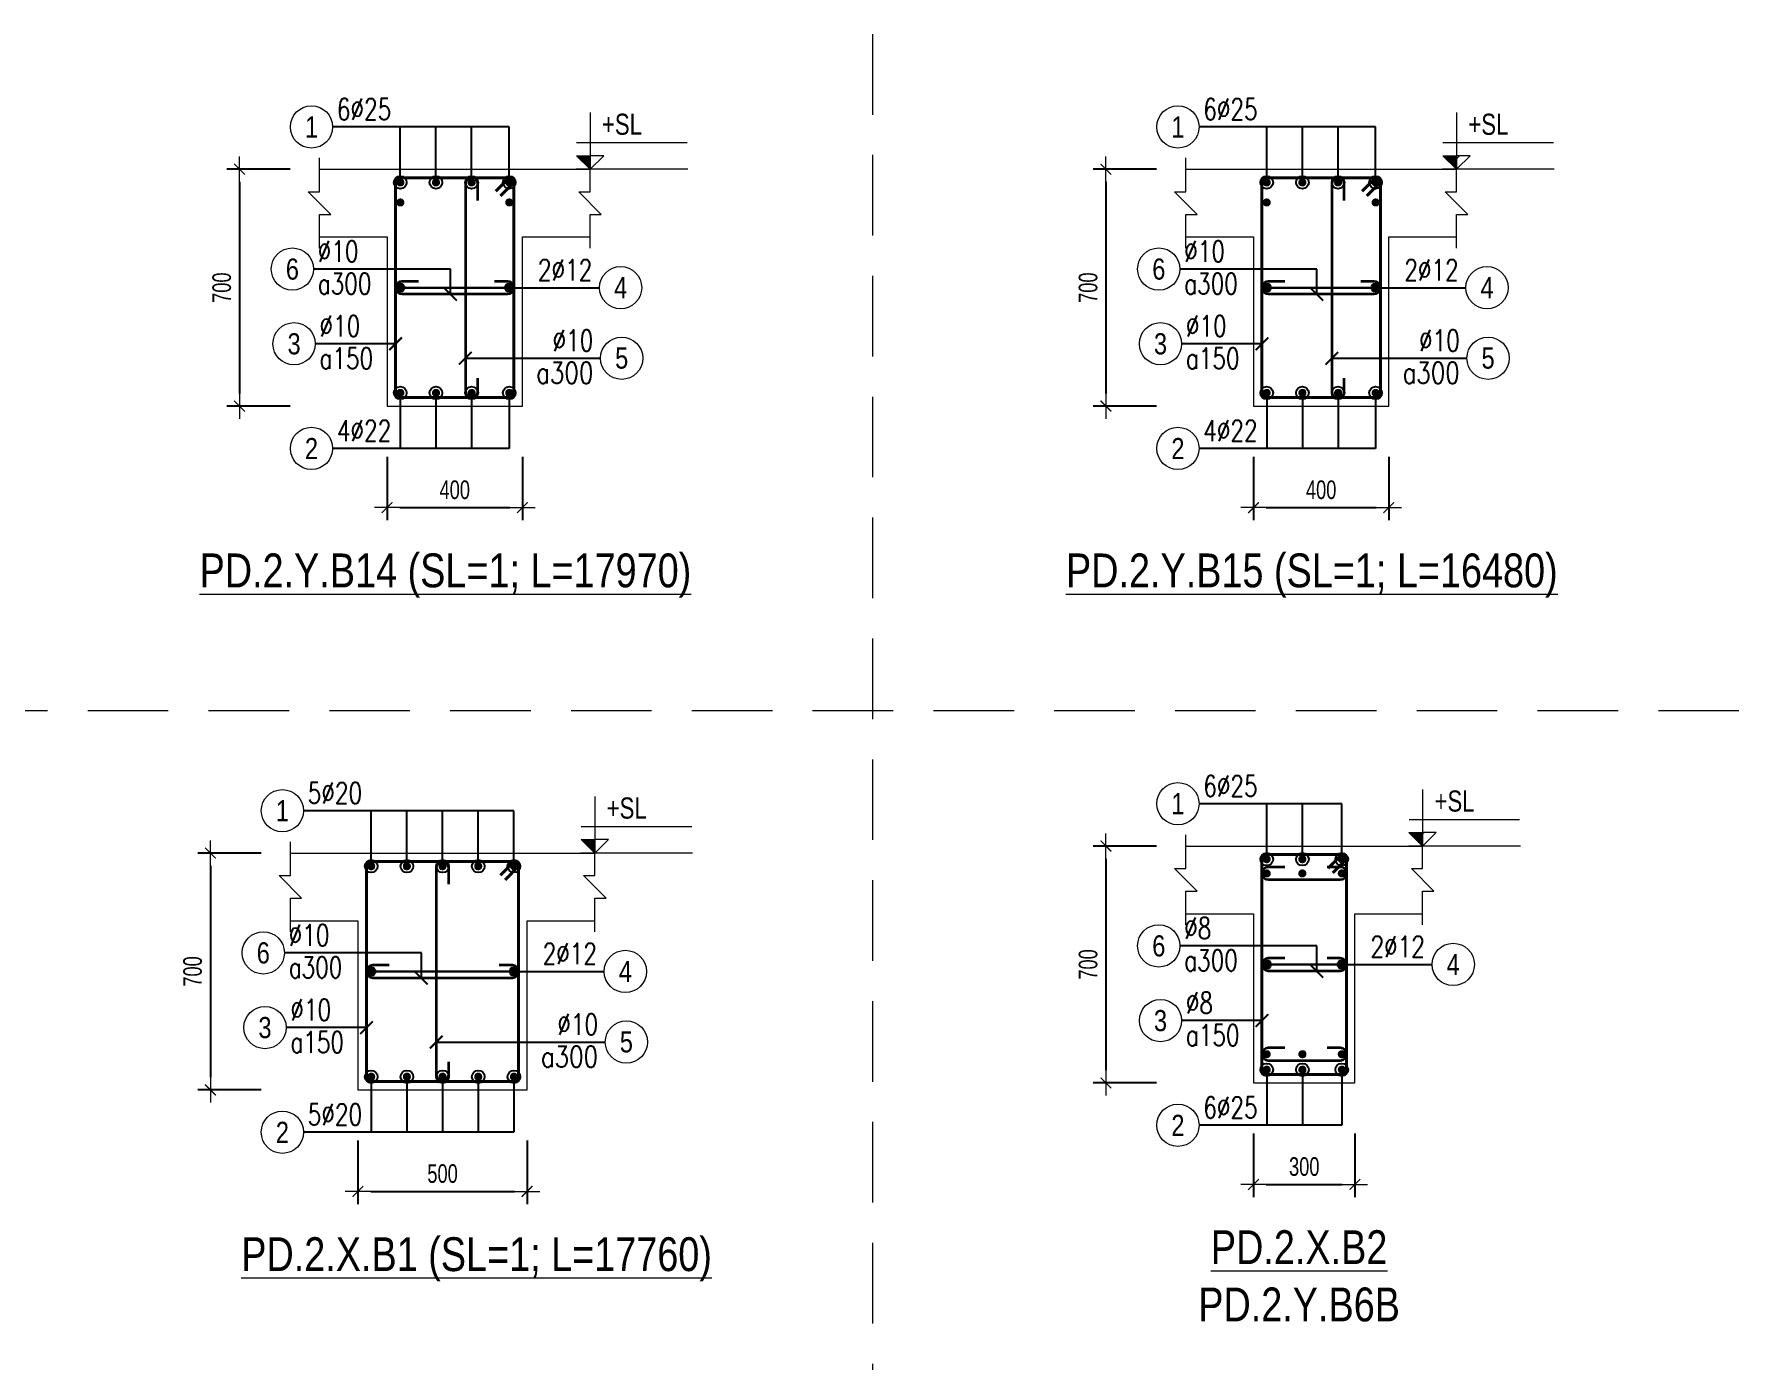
# Model space of a CAD drawing. Header units: millimetres. Extents: x 0 to 264070, y -218202 to 27271.
# Drawn here: x 259030 to 264070, y -169844 to -165923 of the extents above; entities that cross this region are included whole.
import ezdxf
from ezdxf.enums import TextEntityAlignment as Align

# ---------------------------------------------------------------- set-up
doc = ezdxf.new("R2010")
doc.units = ezdxf.units.MM
doc.header["$PDMODE"] = 3
doc.linetypes.add('HIDDEN2', pattern=[4.762499999999999, 3.175, -1.5875])
doc.layers.get('0').update_dxf_attribs({"lineweight": 20})
doc.layers.get('Defpoints').update_dxf_attribs({"color": 151, "lineweight": 9})
for name, color, linetype, lineweight in [('NDC_S_ANNO', 7, 'Continuous', 20), ('NDC_S_CONTINUOUS', 3, 'Continuous', 20), ('NDC_S_DIM', 1, 'Continuous', 15), ('NDC_S_HIDDEN', 8, 'HIDDEN2', 13), ('NDC_S_REBAR', 4, 'Continuous', 35), ('NDC_S_STIRRUP', 4, 'Continuous', 40), ('NDC_S_TEXT SYMBOL', 7, 'Continuous', 20), ('NDC_S_THIN LINE', 8, 'Continuous', 9), ('NDC_S_VN TEXT', 7, 'Continuous', 20)]:
    doc.layers.add(name, color=color, linetype=linetype, lineweight=lineweight)
doc.styles.add('ARIAL', font='arial.ttf', dxfattribs={"width": 0.8})
doc.styles.add('NDC_ANNO', font='', dxfattribs={"width": 0.8})
doc.styles.add('NDC_DIM', font='', dxfattribs={"width": 0.75})
doc.styles.add('NDC_EN TXT', font='romans.shx', dxfattribs={"width": 0.8})
doc.styles.get('NDC_ANNO').set_extended_font_data('Dotum')
doc.styles.get('NDC_DIM').set_extended_font_data('Dotum')
doc.dimstyles.new('NDC_dim_25', dxfattribs={"dimscale": 25, "dimtxt": 2.2, "dimasz": 1.5, "dimexe": 1.5, "dimexo": 2.5, "dimgap": 1, "dimtad": 1, "dimdec": 0, "dimzin": 0, "dimdsep": 46, "dimtxsty": 'NDC_DIM', "dimblk": 'DIMMARK', "dimcen": 0.09, "dimdle": 1.2, "dimclrd": 1, "dimclre": 1, "dimclrt": 3, "dimadec": 0, "dimazin": 0, "dimtfac": 1, "dimtdec": 0, "dimtix": 1, "dimtofl": 0, "dimtmove": 0, "dimatfit": 3, "dimfxl": 6, "dimfxlon": 1, "dimtolj": 1, "dimtzin": 0, "dimarcsym": 0})

# ---------------------------------------------------------------- blocks, each defined once
blk = doc.blocks.new('kata_block_THEP')
at = {"layer": 'NDC_S_REBAR', "color": 0}
for p, q in [((-0.5, 0), (0.5, 0)), ((-0.3535533905960619, 0.353553390592424), (0.3535533905960619, -0.353553390592424)), ((0.3535533905960619, 0.353553390592424), (-0.3535533905960619, -0.353553390592424)), ((0, 0.5), (0, -0.5))]:
    blk.add_line(p, q, dxfattribs=at)
at = {"layer": 'NDC_S_REBAR', "color": 0, "const_width": 0.08333333333333334}
blk.add_lwpolyline([(-0.5, -1.818989403545856e-12, 1), (0.5000000000145519, -1.818989403545856e-12, 1), (-0.5, -1.818989403545856e-12, 1)], format="xyb", dxfattribs=at)
blk = doc.blocks.new('kata_block_TD')
at = {"color": 6, "linetype": 'ByBlock', "lineweight": -2, "style": 'ARIAL', "width": 0.8}
blk.add_attdef('SECTDET2', text='', height=5, dxfattribs=at).set_placement((0, 7.970649532882817), align=Align.CENTER)
at = {"color": 0, "linetype": 'ByBlock', "lineweight": -2, "style": 'ARIAL', "width": 0.8}
blk.add_attdef('SECTDET1', text='', height=5, dxfattribs=at).set_placement((0, 1.470649532882817), align=Align.CENTER)
at = {"color": 3, "lineweight": 25, "style": 'ARIAL', "width": 0.8}
blk.add_attdef('SSCALE', text='', height=2.5, dxfattribs=at).set_placement((0, -3.998868953555331), align=Align.CENTER)
blk = doc.blocks.new('kata_block_CT')
at = {"layer": 'NDC_S_ANNO'}
blk.add_hatch(color=3, dxfattribs=at).paths.add_polyline_path([(0, 1.596954857557648), (-1.612010908633238, 1.596954857557648), (0, 0)])
at = {"layer": 'NDC_S_ANNO', "ltscale": 50}
h = blk.add_hatch(dxfattribs=at)
h.set_pattern_fill('ANSI31', color=256, scale=1.406250541793835, style=0)
h.set_pattern_definition([(45.00000000000001, (0, 5.456968210637569e-12), (-3.157122508925224, 3.157122508925225), [])])
h.paths.add_polyline_path([(0, 1.596954857557648), (0, 0), (1.612010908924276, 1.596954857557648)])
for p, q in [((-1.592704896858777, 3.140833880479477), (11.46947077315417, 3.140833880479477)), ((11.56125648126181, 5.456968210637569e-12), (-1.63869572513795, 5.456968210637569e-12))]:
    blk.add_line(p, q, dxfattribs=at)
for points in [[(0, 6.69495074864426), (0, 0)], [(0, 0), (-1.612010908924276, 1.596954857557648), (0, 1.596954857557648)], [(0, 0), (1.612010908924276, 1.596954857557648), (0, 1.596954857557648)]]:
    blk.add_lwpolyline(points, dxfattribs=at)
at = {"layer": 'NDC_S_ANNO', "color": 8, "ltscale": 50}
blk.add_lwpolyline([(0, 0), (-1.612010908633238, 1.596954857557648), (0, 1.596954857557648)], dxfattribs=at)
at = {"layer": 'NDC_S_TEXT SYMBOL', "color": 3, "style": 'NDC_ANNO', "width": 0.8}
blk.add_attdef('CT', (1.409564409346785, 4.068271311703938), '', height=2.5, dxfattribs=at)
blk = doc.blocks.new('DIMMARK')
at = {"layer": 'NDC_S_DIM', "color": 1}
blk.add_line((-1.5, 0), (1, 0), dxfattribs=at)
at = {"layer": 'NDC_S_DIM', "color": 2, "const_width": 0.1}
blk.add_lwpolyline([(-0.4242640687119285, -0.4242640687119285), (0.4242640687119285, 0.4242640687119285)], dxfattribs=at)
blk = doc.blocks.new('*D517')
at = {"layer": 'Defpoints', "color": 0, "transparency": 16777216}
for p in [(260073.3753506809, -167022.6786246594), (260473.3753506809, -167022.6786246594), (260473.3753506809, -167322.6786246594)]:
    blk.add_point(p, dxfattribs=at)
at = {"layer": 'NDC_S_DIM', "color": 1, "lineweight": -2, "transparency": 16777216}
for p, q in [((260073.3753506809, -167172.6786246594), (260073.3753506809, -167360.1786246594)), ((260473.3753506809, -167172.6786246594), (260473.3753506809, -167360.1786246594)), ((260110.8753506809, -167322.6786246594), (260435.8753506809, -167322.6786246594))]:
    blk.add_line(p, q, dxfattribs=at)
at = {"layer": 'NDC_S_DIM', "color": 1, "lineweight": -2, "transparency": 16777216, "xscale": 37.5, "yscale": 37.5, "zscale": 37.5, "rotation": 180}
blk.add_blockref('DIMMARK', (260073.3753506809, -167322.6786246594), dxfattribs=at)
at = {"layer": 'NDC_S_DIM', "color": 1, "lineweight": -2, "transparency": 16777216, "xscale": 37.5, "yscale": 37.5, "zscale": 37.5}
blk.add_blockref('DIMMARK', (260473.3753506809, -167322.6786246594), dxfattribs=at)
at = {"layer": 'NDC_S_DIM', "color": 3, "transparency": 16777216, "insert": (260273.3753506809, -167270.1786246594), "char_height": 55.00000000000001, "attachment_point": 5, "style": 'NDC_DIM'}
blk.add_mtext('\\A1;400', dxfattribs=at)
blk = doc.blocks.new('*D518')
at = {"layer": 'Defpoints', "color": 0, "transparency": 16777216}
for p in [(260143.0484752252, -166322.6786246594), (259637.0484752252, -167022.6786246594), (260143.0484752252, -167022.6786246594)]:
    blk.add_point(p, dxfattribs=at)
at = {"layer": 'NDC_S_DIM', "color": 1, "lineweight": -2, "transparency": 16777216}
for p, q in [((259787.0484752252, -166322.6786246594), (259599.5484752252, -166322.6786246594)), ((259637.0484752252, -166360.1786246594), (259637.0484752252, -166985.1786246594)), ((259787.0484752252, -167022.6786246594), (259599.5484752252, -167022.6786246594))]:
    blk.add_line(p, q, dxfattribs=at)
at = {"layer": 'NDC_S_DIM', "color": 1, "lineweight": -2, "transparency": 16777216, "xscale": 37.5, "yscale": 37.5, "zscale": 37.5}
for p, rotation in [((259637.0484752252, -166322.6786246594), 90), ((259637.0484752252, -167022.6786246594), 270)]:
    blk.add_blockref('DIMMARK', p, dxfattribs=dict(at, rotation=rotation))
at = {"layer": 'NDC_S_DIM', "color": 3, "transparency": 16777216, "insert": (259584.5484752253, -166672.6786246593), "char_height": 55.00000000000001, "attachment_point": 5, "rotation": 90, "style": 'NDC_DIM'}
blk.add_mtext('\\A1;700', dxfattribs=at)
blk = doc.blocks.new('*U240')
blk.add_circle((-2.5, 0), 2.5)
at = {"layer": 'NDC_S_VN TEXT', "color": 3, "style": 'NDC_EN TXT', "width": 0.75}
blk.add_attdef('DK1', (0.5, 0.8455043070534884), '', height=2.5, dxfattribs=at)
at = {"layer": 'NDC_S_VN TEXT', "color": 7, "style": 'ARIAL', "width": 0.8}
blk.add_attdef('SH2', text='', height=2.5, dxfattribs=at).set_placement((-2.5, 0), align=Align.MIDDLE)
blk = doc.blocks.new('*U241')
blk.add_circle((-2.5, 0), 2.5)
at = {"layer": 'NDC_S_VN TEXT', "color": 3, "style": 'NDC_EN TXT', "width": 0.75}
for tag, p in [('DK1', (0.5, 0.8455043070534884)), ('KC1', (0.5, -2.972544307831413))]:
    blk.add_attdef(tag, p, '', height=2.5, dxfattribs=at)
at = {"layer": 'NDC_S_VN TEXT', "color": 7, "style": 'ARIAL', "width": 0.8}
blk.add_attdef('SH2', text='', height=2.5, dxfattribs=at).set_placement((-2.5, 0), align=Align.MIDDLE)
blk = doc.blocks.new('*U239')
blk.add_circle((2.5, 0), 2.5)
at = {"layer": 'NDC_S_VN TEXT', "color": 3, "style": 'NDC_EN TXT', "width": 0.75}
blk.add_attdef('DK2', text='', height=2.5, dxfattribs=at).set_placement((-0.85, 0.8455043070534884), align=Align.RIGHT)
at = {"layer": 'NDC_S_VN TEXT', "color": 7, "style": 'ARIAL', "width": 0.8}
blk.add_attdef('SH3', text='', height=2.5, dxfattribs=at).set_placement((2.5, 0), align=Align.MIDDLE)
blk = doc.blocks.new('*U321')
blk.add_circle((2.5, 0), 2.5)
at = {"layer": 'NDC_S_VN TEXT', "color": 3, "style": 'NDC_EN TXT'}
for tag, width, p in [('DK2', 0.75, (-0.85, 0.8455043070534884)), ('KC2', 0.8, (-0.85, -2.972544307831413))]:
    blk.add_attdef(tag, text='', height=2.5, dxfattribs=dict(at, width=width)).set_placement(p, align=Align.RIGHT)
at = {"layer": 'NDC_S_VN TEXT', "color": 7, "style": 'ARIAL', "width": 0.8}
blk.add_attdef('SH3', text='', height=2.5, dxfattribs=at).set_placement((2.5, 0), align=Align.MIDDLE)
blk = doc.blocks.new('*D519')
at = {"layer": 'Defpoints', "color": 0, "transparency": 16777216}
for p in [(262704.5594125937, -166322.6786246594), (262198.5594125937, -167022.6786246594), (262704.5594125937, -167022.6786246594)]:
    blk.add_point(p, dxfattribs=at)
at = {"layer": 'NDC_S_DIM', "color": 1, "lineweight": -2, "transparency": 16777216}
for p, q in [((262348.5594125937, -166322.6786246594), (262161.0594125937, -166322.6786246594)), ((262198.5594125937, -166360.1786246594), (262198.5594125937, -166985.1786246594)), ((262348.5594125937, -167022.6786246594), (262161.0594125937, -167022.6786246594))]:
    blk.add_line(p, q, dxfattribs=at)
at = {"layer": 'NDC_S_DIM', "color": 1, "lineweight": -2, "transparency": 16777216, "xscale": 37.5, "yscale": 37.5, "zscale": 37.5}
for p, rotation in [((262198.5594125937, -166322.6786246594), 90), ((262198.5594125937, -167022.6786246594), 270)]:
    blk.add_blockref('DIMMARK', p, dxfattribs=dict(at, rotation=rotation))
at = {"layer": 'NDC_S_DIM', "color": 3, "transparency": 16777216, "insert": (262146.0594125938, -166672.6786246593), "char_height": 55.00000000000001, "attachment_point": 5, "rotation": 90, "style": 'NDC_DIM'}
blk.add_mtext('\\A1;700', dxfattribs=at)
blk = doc.blocks.new('*D520')
at = {"layer": 'Defpoints', "color": 0, "transparency": 16777216}
for p in [(262634.8862880494, -167022.6786246594), (263034.8862880494, -167022.6786246594), (263034.8862880494, -167322.6786246594)]:
    blk.add_point(p, dxfattribs=at)
at = {"layer": 'NDC_S_DIM', "color": 1, "lineweight": -2, "transparency": 16777216}
for p, q in [((262634.8862880494, -167172.6786246594), (262634.8862880494, -167360.1786246594)), ((263034.8862880494, -167172.6786246594), (263034.8862880494, -167360.1786246594)), ((262672.3862880494, -167322.6786246594), (262997.3862880494, -167322.6786246594))]:
    blk.add_line(p, q, dxfattribs=at)
at = {"layer": 'NDC_S_DIM', "color": 1, "lineweight": -2, "transparency": 16777216, "xscale": 37.5, "yscale": 37.5, "zscale": 37.5, "rotation": 180}
blk.add_blockref('DIMMARK', (262634.8862880494, -167322.6786246594), dxfattribs=at)
at = {"layer": 'NDC_S_DIM', "color": 1, "lineweight": -2, "transparency": 16777216, "xscale": 37.5, "yscale": 37.5, "zscale": 37.5}
blk.add_blockref('DIMMARK', (263034.8862880494, -167322.6786246594), dxfattribs=at)
at = {"layer": 'NDC_S_DIM', "color": 3, "transparency": 16777216, "insert": (262834.8862880494, -167270.1786246594), "char_height": 55.00000000000001, "attachment_point": 5, "style": 'NDC_DIM'}
blk.add_mtext('\\A1;400', dxfattribs=at)
blk = doc.blocks.new('*D531')
at = {"layer": 'Defpoints', "color": 0, "transparency": 16777216}
for p in [(259987.2987524344, -169043.3614965176), (260487.2987524344, -169043.3614965176), (260487.2987524344, -169343.3614965176)]:
    blk.add_point(p, dxfattribs=at)
at = {"layer": 'NDC_S_DIM', "color": 1, "lineweight": -2, "transparency": 16777216}
for p, q in [((259987.2987524344, -169193.3614965176), (259987.2987524344, -169380.8614965176)), ((260487.2987524344, -169193.3614965176), (260487.2987524344, -169380.8614965176)), ((260024.7987524344, -169343.3614965176), (260449.7987524344, -169343.3614965176))]:
    blk.add_line(p, q, dxfattribs=at)
at = {"layer": 'NDC_S_DIM', "color": 1, "lineweight": -2, "transparency": 16777216, "xscale": 37.5, "yscale": 37.5, "zscale": 37.5, "rotation": 180}
blk.add_blockref('DIMMARK', (259987.2987524344, -169343.3614965176), dxfattribs=at)
at = {"layer": 'NDC_S_DIM', "color": 1, "lineweight": -2, "transparency": 16777216, "xscale": 37.5, "yscale": 37.5, "zscale": 37.5}
blk.add_blockref('DIMMARK', (260487.2987524344, -169343.3614965176), dxfattribs=at)
at = {"layer": 'NDC_S_DIM', "color": 3, "transparency": 16777216, "insert": (260237.2987524344, -169290.8614965176), "char_height": 55.00000000000001, "attachment_point": 5, "style": 'NDC_DIM'}
blk.add_mtext('\\A1;500', dxfattribs=at)
blk = doc.blocks.new('*D532')
at = {"layer": 'Defpoints', "color": 0, "transparency": 16777216}
for p in [(260056.9718769787, -168343.3614965176), (259550.9718769787, -169043.3614965176), (260056.9718769787, -169043.3614965176)]:
    blk.add_point(p, dxfattribs=at)
at = {"layer": 'NDC_S_DIM', "color": 1, "lineweight": -2, "transparency": 16777216}
for p, q in [((259700.9718769787, -168343.3614965176), (259513.4718769787, -168343.3614965176)), ((259550.9718769787, -168380.8614965176), (259550.9718769787, -169005.8614965176)), ((259700.9718769787, -169043.3614965176), (259513.4718769787, -169043.3614965176))]:
    blk.add_line(p, q, dxfattribs=at)
at = {"layer": 'NDC_S_DIM', "color": 1, "lineweight": -2, "transparency": 16777216, "xscale": 37.5, "yscale": 37.5, "zscale": 37.5}
for p, rotation in [((259550.9718769787, -168343.3614965176), 90), ((259550.9718769787, -169043.3614965176), 270)]:
    blk.add_blockref('DIMMARK', p, dxfattribs=dict(at, rotation=rotation))
at = {"layer": 'NDC_S_DIM', "color": 3, "transparency": 16777216, "insert": (259498.4718769787, -168693.3614965176), "char_height": 55.00000000000001, "attachment_point": 5, "rotation": 90, "style": 'NDC_DIM'}
blk.add_mtext('\\A1;700', dxfattribs=at)
blk = doc.blocks.new('*D533')
at = {"layer": 'Defpoints', "color": 0, "transparency": 16777216}
for p in [(262634.8862880494, -169022.6786246571), (262934.8862880494, -169022.6786246571), (262934.8862880494, -169322.6786246571)]:
    blk.add_point(p, dxfattribs=at)
at = {"layer": 'NDC_S_DIM', "color": 1, "lineweight": -2, "transparency": 16777216}
for p, q in [((262634.8862880494, -169172.6786246571), (262634.8862880494, -169360.1786246571)), ((262934.8862880494, -169172.6786246571), (262934.8862880494, -169360.1786246571)), ((262672.3862880494, -169322.6786246571), (262897.3862880494, -169322.6786246571))]:
    blk.add_line(p, q, dxfattribs=at)
at = {"layer": 'NDC_S_DIM', "color": 1, "lineweight": -2, "transparency": 16777216, "xscale": 37.5, "yscale": 37.5, "zscale": 37.5, "rotation": 180}
blk.add_blockref('DIMMARK', (262634.8862880494, -169322.6786246571), dxfattribs=at)
at = {"layer": 'NDC_S_DIM', "color": 1, "lineweight": -2, "transparency": 16777216, "xscale": 37.5, "yscale": 37.5, "zscale": 37.5}
blk.add_blockref('DIMMARK', (262934.8862880494, -169322.6786246571), dxfattribs=at)
at = {"layer": 'NDC_S_DIM', "color": 3, "transparency": 16777216, "insert": (262784.8862880494, -169270.1786246571), "char_height": 55.00000000000001, "attachment_point": 5, "style": 'NDC_DIM'}
blk.add_mtext('\\A1;300', dxfattribs=at)
blk = doc.blocks.new('*D534')
at = {"layer": 'Defpoints', "color": 0, "transparency": 16777216}
for p in [(262704.5594125937, -168322.6786246571), (262198.5594125937, -169022.6786246571), (262704.5594125937, -169022.6786246571)]:
    blk.add_point(p, dxfattribs=at)
at = {"layer": 'NDC_S_DIM', "color": 1, "lineweight": -2, "transparency": 16777216}
for p, q in [((262348.5594125937, -168322.6786246571), (262161.0594125937, -168322.6786246571)), ((262198.5594125937, -168360.1786246571), (262198.5594125937, -168985.1786246571)), ((262348.5594125937, -169022.6786246571), (262161.0594125937, -169022.6786246571))]:
    blk.add_line(p, q, dxfattribs=at)
at = {"layer": 'NDC_S_DIM', "color": 1, "lineweight": -2, "transparency": 16777216, "xscale": 37.5, "yscale": 37.5, "zscale": 37.5}
for p, rotation in [((262198.5594125937, -168322.6786246571), 90), ((262198.5594125937, -169022.6786246571), 270)]:
    blk.add_blockref('DIMMARK', p, dxfattribs=dict(at, rotation=rotation))
at = {"layer": 'NDC_S_DIM', "color": 3, "transparency": 16777216, "insert": (262146.0594125938, -168672.6786246571), "char_height": 55.00000000000001, "attachment_point": 5, "rotation": 90, "style": 'NDC_DIM'}
blk.add_mtext('\\A1;700', dxfattribs=at)

msp = doc.modelspace()

# ---------------------------------------------------------------- linework, layer by layer
at = {"layer": 'NDC_S_CONTINUOUS'}
for points in [[(259873.3753506809, -166322.6786246594), (260073.3753506809, -166322.6786246594), (260073.3753506809, -166322.6786246594), (260473.3753506809, -166322.6786246594), (260473.3753506809, -166322.6786246594), (260673.3753506809, -166322.6786246594)], [(262434.8862880494, -166322.6786246594), (262634.8862880494, -166322.6786246594), (262634.8862880494, -166322.6786246594), (263034.8862880494, -166322.6786246594), (263034.8862880494, -166322.6786246594), (263234.8862880494, -166322.6786246594)], [(259873.3753506809, -166522.6786246594), (260073.3753506809, -166522.6786246594), (260073.3753506809, -167022.6786246594), (260473.3753506809, -167022.6786246594), (260473.3753506809, -166522.6786246594), (260673.3753506809, -166522.6786246594)], [(262434.8862880494, -166522.6786246594), (262634.8862880494, -166522.6786246594), (262634.8862880494, -167022.6786246594), (263034.8862880494, -167022.6786246594), (263034.8862880494, -166522.6786246594), (263234.8862880494, -166522.6786246594)], [(259787.2987524344, -168343.3614965176), (259987.2987524344, -168343.3614965176), (259987.2987524344, -168343.3614965176), (260487.2987524344, -168343.3614965176), (260487.2987524344, -168343.3614965176), (260687.2987524344, -168343.3614965176)], [(262434.8862880494, -168322.6786246571), (262634.8862880494, -168322.6786246571), (262634.8862880494, -168322.6786246571), (262934.8862880494, -168322.6786246571), (262934.8862880494, -168322.6786246571), (263134.8862880494, -168322.6786246571)], [(259787.2987524344, -168543.3614965176), (259987.2987524344, -168543.3614965176), (259987.2987524344, -169043.3614965176), (260487.2987524344, -169043.3614965176), (260487.2987524344, -168543.3614965176), (260687.2987524344, -168543.3614965176)], [(262434.8862880494, -168522.6786246571), (262634.8862880494, -168522.6786246571), (262634.8862880494, -169022.6786246571), (262934.8862880494, -169022.6786246571), (262934.8862880494, -168522.6786246571), (263134.8862880494, -168522.6786246571)]]:
    msp.add_lwpolyline(points, dxfattribs=at)
at = {"layer": 'NDC_S_HIDDEN', "ltscale": 75}
for p, q in [((261508.4511111933, -165923.3971106931), (261508.4511111933, -179923.3971106772)), ((264069.962048562, -167923.3971106909), (246139.3854869821, -167923.3971106908))]:
    msp.add_line(p, q, dxfattribs=at)
at = {"layer": 'NDC_S_REBAR'}
for points in [[(260341.8073506809, -166415.0233145927), (260341.8073506809, -166366.1101447828, 0.9999999999999999), (260304.9433506809, -166366.1101447828), (260304.9433506809, -166979.2466246593, 0.9999999999999999), (260341.8073506809, -166979.2466246593), (260341.8073506809, -166939.9897336505, -0.414213562)], [(262903.3182880494, -166415.0233145927), (262903.3182880494, -166366.1101447828, 0.9999999999999999), (262866.4542880494, -166366.1101447828), (262866.4542880494, -166979.2466246593, 0.9999999999999999), (262903.3182880494, -166979.2466246593), (262903.3182880494, -166939.9897336505, -0.414213562)], [(260165.7205204908, -166654.2466246594), (260116.8073506809, -166654.2466246594, 0.9999999999999999), (260116.8073506809, -166691.1106246594), (260429.9433506809, -166691.1106246594, 0.9999999999999999), (260429.9433506809, -166654.2466246594), (260390.6864596721, -166654.2466246594, -0.414213562)], [(262727.2314578593, -166654.2466246594), (262678.3182880494, -166654.2466246594, 0.9999999999999999), (262678.3182880494, -166691.1106246594), (262991.4542880494, -166691.1106246594, 0.9999999999999999), (262991.4542880494, -166654.2466246594), (262952.1973970406, -166654.2466246594, -0.414213562)], [(260255.7307524344, -168435.7061864509), (260255.7307524344, -168386.7930166411, 0.9999999999999999), (260218.8667524343, -168386.7930166411), (260218.8667524343, -168999.9294965175, 0.9999999999999999), (260255.7307524344, -168999.9294965175), (260255.7307524344, -168960.6726055087, -0.414213562)], [(262727.2314578595, -168385.162982785), (262678.3182880496, -168385.162982785, 0.9999999999999999), (262678.3182880496, -168422.0269827851), (262891.4542880495, -168422.0269827851, 0.9999999999999999), (262891.4542880495, -168385.162982785), (262852.1973970407, -168385.162982785, -0.414213562)], [(260079.6439222443, -168674.9294965176), (260030.7307524344, -168674.9294965176, 0.9999999999999999), (260030.7307524344, -168711.7934965176), (260443.8667524343, -168711.7934965176, 0.9999999999999999), (260443.8667524343, -168674.9294965176), (260404.6098614255, -168674.9294965176, -0.414213562)], [(262727.2314578593, -168654.2466246571), (262678.3182880494, -168654.2466246571, 0.9999999999999999), (262678.3182880494, -168691.1106246572), (262891.4542880494, -168691.1106246572, 0.9999999999999999), (262891.4542880494, -168654.2466246571), (262852.1973970406, -168654.2466246571, -0.414213562)], [(262727.2314578595, -168919.4634725955), (262678.3182880496, -168919.4634725955, 0.9999999999999999), (262678.3182880496, -168956.3274725956), (262891.4542880495, -168956.3274725956, 0.9999999999999999), (262891.4542880495, -168919.4634725955), (262852.1973970407, -168919.4634725955, -0.414213562)]]:
    msp.add_lwpolyline(points, format="xyb", dxfattribs=at)
at = {"layer": 'NDC_S_STIRRUP'}
for points in [[(260394.3753506809, -166387.6786246594), (260434.3753506809, -166347.6786246594, -0.414213562), (260448.3753506809, -166361.6786246594), (260448.3753506809, -166983.6786246594, -0.414213562), (260434.3753506809, -166997.6786246594), (260112.3753506809, -166997.6786246594, -0.414213562), (260098.3753506809, -166983.6786246594), (260098.3753506809, -166361.6786246594, -0.414213562), (260112.3753506809, -166347.6786246594), (260434.3753506809, -166347.6786246594, -0.414213562), (260448.3753506809, -166361.6786246594), (260408.3753506809, -166401.6786246594)], [(262955.8862880494, -166387.6786246594), (262995.8862880494, -166347.6786246594, -0.414213562), (263009.8862880494, -166361.6786246594), (263009.8862880494, -166983.6786246594, -0.414213562), (262995.8862880494, -166997.6786246594), (262673.8862880494, -166997.6786246594, -0.414213562), (262659.8862880494, -166983.6786246594), (262659.8862880494, -166361.6786246594, -0.414213562), (262673.8862880494, -166347.6786246594), (262995.8862880494, -166347.6786246594, -0.414213562), (263009.8862880494, -166361.6786246594), (262969.8862880494, -166401.6786246594)], [(260408.2987524344, -168408.3614965176), (260448.2987524344, -168368.3614965176, -0.414213562), (260462.2987524344, -168382.3614965176), (260462.2987524344, -169004.3614965176, -0.414213562), (260448.2987524344, -169018.3614965176), (260026.2987524344, -169018.3614965176, -0.414213562), (260012.2987524344, -169004.3614965176), (260012.2987524344, -168382.3614965176, -0.414213562), (260026.2987524344, -168368.3614965176), (260448.2987524344, -168368.3614965176, -0.414213562), (260462.2987524344, -168382.3614965176), (260422.2987524344, -168422.3614965176)], [(262855.8862880494, -168387.6786246571), (262895.8862880494, -168347.6786246571, -0.414213562), (262909.8862880494, -168361.6786246571), (262909.8862880494, -168983.6786246571, -0.414213562), (262895.8862880494, -168997.6786246571), (262673.8862880494, -168997.6786246571, -0.414213562), (262659.8862880494, -168983.6786246571), (262659.8862880494, -168361.6786246571, -0.414213562), (262673.8862880494, -168347.6786246571), (262895.8862880494, -168347.6786246571, -0.414213562), (262909.8862880494, -168361.6786246571), (262869.8862880494, -168401.6786246571)]]:
    msp.add_lwpolyline(points, format="xyb", dxfattribs=at)
at = {"layer": 'NDC_S_THIN LINE'}
for points in [[(259873.3753506809, -166556.0119579927), (259873.3753506809, -166456.0119579927), (259906.7086840143, -166456.0119579927), (259840.0420173476, -166389.345291326), (259873.3753506809, -166389.345291326), (259873.3753506809, -166289.345291326)], [(260673.3753506809, -166556.0119579927), (260673.3753506809, -166456.0119579927), (260706.7086840143, -166456.0119579927), (260640.0420173476, -166389.345291326), (260673.3753506809, -166389.345291326), (260673.3753506809, -166289.345291326)], [(262434.8862880494, -166556.0119579927), (262434.8862880494, -166456.0119579927), (262468.2196213828, -166456.0119579927), (262401.5529547161, -166389.345291326), (262434.8862880494, -166389.345291326), (262434.8862880494, -166289.345291326)], [(263234.8862880494, -166556.0119579927), (263234.8862880494, -166456.0119579927), (263268.2196213828, -166456.0119579927), (263201.5529547161, -166389.345291326), (263234.8862880494, -166389.345291326), (263234.8862880494, -166289.345291326)], [(262434.8862880494, -168556.0119579905), (262434.8862880494, -168456.0119579905), (262468.2196213828, -168456.0119579905), (262401.5529547161, -168389.3452913238), (262434.8862880494, -168389.3452913238), (262434.8862880494, -168289.3452913238)], [(263134.8862880494, -168556.0119579905), (263134.8862880494, -168456.0119579905), (263168.2196213828, -168456.0119579905), (263101.5529547161, -168389.3452913238), (263134.8862880494, -168389.3452913238), (263134.8862880494, -168289.3452913238)], [(259787.2987524344, -168576.6948298509), (259787.2987524344, -168476.6948298509), (259820.6320857677, -168476.6948298509), (259753.9654191011, -168410.0281631842), (259787.2987524344, -168410.0281631842), (259787.2987524344, -168310.0281631842)], [(260687.2987524344, -168576.6948298509), (260687.2987524344, -168476.6948298509), (260720.6320857677, -168476.6948298509), (260653.9654191011, -168410.0281631842), (260687.2987524344, -168410.0281631842), (260687.2987524344, -168310.0281631842)]]:
    msp.add_lwpolyline(points, dxfattribs=at)

# ---------------------------------------------------------------- block references
at = {"layer": 'NDC_S_REBAR', "color": 3, "xscale": 22, "yscale": 22, "zscale": 22}
for p in [(260112.3753506809, -166361.6786246594), (262673.8862880494, -166361.6786246594), (260112.3753506809, -166672.6786246594), (262673.8862880494, -166672.6786246594), (260112.3753506809, -166983.6786246594), (262673.8862880494, -166983.6786246594), (260026.2987524344, -168382.3614965176), (260026.2987524344, -168693.3614965176), (260026.2987524344, -169004.3614965176)]:
    msp.add_blockref('kata_block_THEP', p, dxfattribs=at)
at = {"layer": 'NDC_S_REBAR', "xscale": -22, "yscale": 22, "zscale": 22, "rotation": 180}
for p in [(260217.8753506809, -166361.6786246594), (260323.3753506809, -166361.6786246594), (262779.3862880494, -166361.6786246594), (262884.8862880494, -166361.6786246594), (260131.7987524344, -168382.3614965176), (260237.2987524344, -168382.3614965176), (260342.7987524344, -168382.3614965176), (262779.3862880494, -168361.6786246571), (262779.3862880494, -168403.594982785)]:
    msp.add_blockref('kata_block_THEP', p, dxfattribs=at)
at = {"layer": 'NDC_S_REBAR', "xscale": 22, "yscale": 22, "zscale": 22}
for p in [(260434.3753506809, -166361.6786246594), (262995.8862880494, -166361.6786246594), (260112.3753506809, -166420.90430587), (260434.3753506809, -166420.90430587), (262673.8862880494, -166420.90430587), (262995.8862880494, -166420.90430587), (260434.3753506809, -166672.6786246594), (262995.8862880494, -166672.6786246594), (260217.8753506809, -166983.6786246594), (260323.3753506809, -166983.6786246594), (260434.3753506809, -166983.6786246594), (262779.3862880494, -166983.6786246594), (262884.8862880494, -166983.6786246594), (262995.8862880494, -166983.6786246594), (260448.2987524344, -168382.3614965176), (262673.8862880494, -168361.6786246571), (262673.8862880494, -168403.594982785), (262895.8862880494, -168361.6786246571), (262895.8862880494, -168403.594982785), (260448.2987524344, -168693.3614965176), (262673.8862880494, -168672.6786246571), (262895.8862880494, -168672.6786246571), (262673.8862880494, -168937.8954725955), (262779.3862880494, -168937.8954725955), (262895.8862880494, -168937.8954725955), (260131.7987524344, -169004.3614965176), (260237.2987524344, -169004.3614965176), (260342.7987524344, -169004.3614965176), (260448.2987524344, -169004.3614965176), (262673.8862880494, -168983.6786246571), (262779.3862880494, -168983.6786246571), (262895.8862880494, -168983.6786246571)]:
    msp.add_blockref('kata_block_THEP', p, dxfattribs=at)
at = {"layer": 'NDC_S_THIN LINE', "xscale": 25, "yscale": 25, "zscale": 25}
for name, p, values in [('*U240', (259912.3753506809, -166197.6786246594), {'SH2': '1', 'DK1': '6%%c25'}), ('*U240', (262473.8862880494, -166197.6786246594), {'SH2': '1', 'DK1': '6%%c25'}), ('*U241', (259855.8753506809, -166617.6786246594), {'SH2': '6', 'DK1': '%%c10', 'KC1': 'a300'}), ('*U241', (262417.3862880494, -166617.6786246594), {'SH2': '6', 'DK1': '%%c10', 'KC1': 'a300'}), ('*U239', (260701.2655944785, -166672.6786246594), {'SH3': '4', 'DK2': '2%%c12'}), ('*U239', (263262.776531847, -166672.6786246594), {'SH3': '4', 'DK2': '2%%c12'}), ('*U241', (259860.8753506809, -166838.4992952689), {'SH2': '3', 'DK1': '%%c10', 'KC1': 'a150'}), ('*U241', (262422.3862880494, -166838.4992952689), {'SH2': '3', 'DK1': '%%c10', 'KC1': 'a150'}), ('*U321', (260704.4315495451, -166881.1457528387), {'SH3': '5', 'DK2': '%%c10', 'KC2': 'a300'}), ('*U321', (263265.9424869136, -166881.1457528387), {'SH3': '5', 'DK2': '%%c10', 'KC2': 'a300'}), ('*U240', (259912.3753506809, -167147.6786246594), {'SH2': '2', 'DK1': '4%%c22'}), ('*U240', (262473.8862880494, -167147.6786246594), {'SH2': '2', 'DK1': '4%%c22'}), ('*U240', (259826.2987524344, -168218.3614965176), {'SH2': '1', 'DK1': '5%%c20'}), ('*U240', (262473.8862880494, -168197.6786246571), {'SH2': '1', 'DK1': '6%%c25'}), ('*U241', (262417.3862880494, -168617.6786246571), {'SH2': '6', 'DK1': '%%c8', 'KC1': 'a300'}), ('*U241', (259769.7987524344, -168638.3614965176), {'SH2': '6', 'DK1': '%%c10', 'KC1': 'a300'}), ('*U239', (263162.776531847, -168672.6786246571), {'SH3': '4', 'DK2': '2%%c12'}), ('*U239', (260715.1889962319, -168693.3614965176), {'SH3': '4', 'DK2': '2%%c12'}), ('*U241', (259774.7987524344, -168859.1821671271), {'SH2': '3', 'DK1': '%%c10', 'KC1': 'a150'}), ('*U241', (262422.3862880494, -168838.4992952667), {'SH2': '3', 'DK1': '%%c8', 'KC1': 'a150'}), ('*U321', (260718.3549512986, -168901.8286246969), {'SH3': '5', 'DK2': '%%c10', 'KC2': 'a300'}), ('*U240', (259826.2987524344, -169168.3614965176), {'SH2': '2', 'DK1': '5%%c20'}), ('*U240', (262473.8862880494, -169147.6786246571), {'SH2': '2', 'DK1': '6%%c25'})]:
    msp.add_blockref(name, p, dxfattribs=at).add_auto_attribs(values)
at = {"layer": 'NDC_S_VN TEXT', "xscale": 25, "yscale": 25, "zscale": 25}
for p in [(260673.3753506809, -166322.6786246594), (263234.8862880494, -166322.6786246594), (260687.2987524344, -168343.3614965176), (263134.8862880494, -168322.6786246571)]:
    msp.add_blockref('kata_block_CT', p, dxfattribs=at).add_auto_attribs({'CT': '+SL'})
at = {"layer": 'NDC_S_VN TEXT'}
ref = msp.add_blockref('kata_block_TD', (260245.7904943738, -167587.5842715964), dxfattribs=dict(at, xscale=20, yscale=20, zscale=20))
ref.add_attrib('SECTDET1', '%%uPD.2.Y.B14 (SL=1; L=17970)', dxfattribs={"layer": '0', "color": 0, "linetype": 'ByBlock', "lineweight": -2, "height": 100, "style": 'ARIAL', "width": 0.8}).set_placement((260245.7904943738, -167558.1712809387), align=Align.CENTER)
ref = msp.add_blockref('kata_block_TD', (262807.3014317423, -167587.5842715964), dxfattribs=dict(at, xscale=20, yscale=20, zscale=20))
ref.add_attrib('SECTDET1', '%%uPD.2.Y.B15 (SL=1; L=16480)', dxfattribs={"layer": '0', "color": 0, "linetype": 'ByBlock', "lineweight": -2, "height": 100, "style": 'ARIAL', "width": 0.8}).set_placement((262807.3014317423, -167558.1712809387), align=Align.CENTER)
ref = msp.add_blockref('kata_block_TD', (260337.8915086792, -169608.2671434546), dxfattribs=dict(at, xscale=20, yscale=20, zscale=20))
ref.add_attrib('SECTDET1', '%%uPD.2.X.B1 (SL=1; L=17760)', dxfattribs={"layer": '0', "color": 0, "linetype": 'ByBlock', "lineweight": -2, "height": 100, "style": 'ARIAL', "width": 0.8}).set_placement((260337.8915086792, -169578.8541527969), align=Align.CENTER)
ref = msp.add_blockref('kata_block_TD', (262769.691382345, -169587.5842715941), dxfattribs=dict(at, xscale=20, yscale=20, zscale=20))
ref.add_attrib('SECTDET1', '%%uPD.2.X.B2', dxfattribs={"layer": '0', "color": 0, "linetype": 'ByBlock', "lineweight": -2, "height": 100, "style": 'ARIAL', "width": 0.8}).set_placement((262769.691382345, -169558.1712809365), align=Align.CENTER)
ref = msp.add_blockref('kata_block_TD', (262769.691382345, -169756.7113726051), dxfattribs=dict(at, xscale=20, yscale=20, zscale=20))
ref.add_attrib('SECTDET1', 'PD.2.Y.B6B', dxfattribs={"layer": '0', "color": 0, "linetype": 'ByBlock', "lineweight": -2, "height": 100, "style": 'ARIAL', "width": 0.8}).set_placement((262769.691382345, -169727.2983819474), align=Align.CENTER)

# ---------------------------------------------------------------- dimensions: what is measured, and where the dimension line sits
at = {"layer": 'NDC_S_DIM'}
for base, p1, p2, picture, middle in [((259637.0484752252, -167022.6786246594), (260143.0484752252, -166322.6786246594), (260143.0484752252, -167022.6786246594), '*D518', (259584.5484752253, -166672.6786246593)), ((262198.5594125937, -167022.6786246594), (262704.5594125937, -166322.6786246594), (262704.5594125937, -167022.6786246594), '*D519', (262146.0594125938, -166672.6786246593)), ((262198.5594125937, -169022.6786246571), (262704.5594125937, -168322.6786246571), (262704.5594125937, -169022.6786246571), '*D534', (262146.0594125938, -168672.6786246571)), ((259550.9718769787, -169043.3614965176), (260056.9718769787, -168343.3614965176), (260056.9718769787, -169043.3614965176), '*D532', (259498.4718769787, -168693.3614965176))]:
    dim = msp.add_linear_dim(base=base, p1=p1, p2=p2, angle=270, dimstyle='NDC_dim_25', dxfattribs=at)
    dim.commit()
    dim.dimension.update_dxf_attribs({"geometry": picture, "text_midpoint": middle})
for base, p1, p2, picture, middle in [((260473.3753506809, -167322.6786246594), (260073.3753506809, -167022.6786246594), (260473.3753506809, -167022.6786246594), '*D517', (260273.3753506809, -167270.1786246594)), ((263034.8862880494, -167322.6786246594), (262634.8862880494, -167022.6786246594), (263034.8862880494, -167022.6786246594), '*D520', (262834.8862880494, -167270.1786246594)), ((260487.2987524344, -169343.3614965176), (259987.2987524344, -169043.3614965176), (260487.2987524344, -169043.3614965176), '*D531', (260237.2987524344, -169290.8614965176)), ((262934.8862880494, -169322.6786246571), (262634.8862880494, -169022.6786246571), (262934.8862880494, -169022.6786246571), '*D533', (262784.8862880494, -169270.1786246571))]:
    dim = msp.add_linear_dim(base=base, p1=p1, p2=p2, dimstyle='NDC_dim_25', dxfattribs=at)
    dim.commit()
    dim.dimension.update_dxf_attribs({"geometry": picture, "text_midpoint": middle})

# ---------------------------------------------------------------- leaders
at = {"layer": 'NDC_S_THIN LINE'}
for points, override in [([(260112.3753506809, -166361.6786246594), (260112.3753506809, -166197.6786246594), (259912.3753506809, -166197.6786246594)], {"dimldrblk": 'DotBlank'}), ([(260217.8753506809, -166361.6786246594), (260217.8753506809, -166197.6786246594), (259912.3753506809, -166197.6786246594)], {"dimldrblk": 'DotBlank'}), ([(260323.3753506811, -166361.6786246593), (260323.3753506811, -166197.6786246593), (259912.3753506809, -166197.6786246594)], {"dimldrblk": 'DotBlank'}), ([(260434.3753506809, -166361.6786246594), (260434.3753506809, -166197.6786246594), (259912.3753506809, -166197.6786246594)], {"dimldrblk": 'DotBlank'}), ([(262995.8862880494, -166361.6786246594), (262995.8862880494, -166197.6786246594), (262473.8862880494, -166197.6786246594)], {"dimldrblk": 'DotBlank'}), ([(262884.8862880496, -166361.6786246593), (262884.8862880496, -166197.6786246593), (262473.8862880494, -166197.6786246594)], {"dimldrblk": 'DotBlank'}), ([(262779.3862880494, -166361.6786246594), (262779.3862880494, -166197.6786246594), (262473.8862880494, -166197.6786246594)], {"dimldrblk": 'DotBlank'}), ([(262673.8862880494, -166361.6786246594), (262673.8862880494, -166197.6786246594), (262473.8862880494, -166197.6786246594)], {"dimldrblk": 'DotBlank'}), ([(260260.7086840143, -166692.6786246594), (260260.7086840143, -166617.6786246594), (259855.8753506809, -166617.6786246594)], {"dimldrblk": 'ArchTick'}), ([(262822.2196213828, -166692.6786246594), (262822.2196213828, -166617.6786246594), (262417.3862880494, -166617.6786246594)], {"dimldrblk": 'ArchTick'}), ([(260112.3753506809, -166672.6786246594), (260440.3753506809, -166672.6786246594)], {"dimasz": 1, "dimldrblk": 'DotBlank'}), ([(260434.3753506809, -166672.6786246594), (260112.3753506809, -166672.6786246594)], {"dimasz": 1, "dimldrblk": 'DotBlank'}), ([(260434.3753506809, -166672.6786246594), (260701.2655944785, -166672.6786246594)], {"dimldrblk": 'DotSmall'}), ([(262673.8862880494, -166672.6786246594), (263001.8862880494, -166672.6786246594)], {"dimasz": 1, "dimldrblk": 'DotBlank'}), ([(262995.8862880494, -166672.6786246594), (262673.8862880494, -166672.6786246594)], {"dimasz": 1, "dimldrblk": 'DotBlank'}), ([(262995.8862880494, -166672.6786246594), (263262.776531847, -166672.6786246594)], {"dimldrblk": 'DotSmall'}), ([(260098.3753506809, -166838.4992952689), (259860.8753506809, -166838.4992952689)], {"dimldrblk": 'ArchTick'}), ([(262659.8862880494, -166838.4992952689), (262422.3862880494, -166838.4992952689)], {"dimldrblk": 'ArchTick'}), ([(260304.9433506809, -166881.1457528387), (260704.4315495451, -166881.1457528387)], {"dimldrblk": 'ArchTick'}), ([(262866.4542880494, -166881.1457528387), (263265.9424869136, -166881.1457528387)], {"dimldrblk": 'ArchTick'}), ([(260112.3753506809, -166983.6786246594), (260112.3753506809, -167147.6786246594), (259912.3753506809, -167147.6786246594)], {"dimldrblk": 'DotBlank'}), ([(260217.8753506809, -166983.6786246594), (260217.8753506809, -167147.6786246594), (259912.3753506809, -167147.6786246594)], {"dimldrblk": 'DotBlank'}), ([(260323.3753506809, -166983.6786246594), (260323.3753506809, -167147.6786246594), (259912.3753506809, -167147.6786246594)], {"dimldrblk": 'DotBlank'}), ([(260434.3753506809, -166983.6786246594), (260434.3753506809, -167147.6786246594), (259912.3753506809, -167147.6786246594)], {"dimldrblk": 'DotBlank'}), ([(262995.8862880494, -166983.6786246594), (262995.8862880494, -167147.6786246594), (262473.8862880494, -167147.6786246594)], {"dimldrblk": 'DotBlank'}), ([(262884.8862880494, -166983.6786246594), (262884.8862880494, -167147.6786246594), (262473.8862880494, -167147.6786246594)], {"dimldrblk": 'DotBlank'}), ([(262779.3862880494, -166983.6786246594), (262779.3862880494, -167147.6786246594), (262473.8862880494, -167147.6786246594)], {"dimldrblk": 'DotBlank'}), ([(262673.8862880494, -166983.6786246594), (262673.8862880494, -167147.6786246594), (262473.8862880494, -167147.6786246594)], {"dimldrblk": 'DotBlank'}), ([(260026.2987524344, -168382.3614965176), (260026.2987524344, -168218.3614965176), (259826.2987524344, -168218.3614965176)], {"dimldrblk": 'DotBlank'}), ([(260131.7987524344, -168382.3614965176), (260131.7987524344, -168218.3614965176), (259826.2987524344, -168218.3614965176)], {"dimldrblk": 'DotBlank'}), ([(260237.2987524346, -168382.3614965176), (260237.2987524346, -168218.3614965176), (259826.2987524344, -168218.3614965176)], {"dimldrblk": 'DotBlank'}), ([(260342.7987524346, -168382.3614965176), (260342.7987524346, -168218.3614965176), (259826.2987524344, -168218.3614965176)], {"dimldrblk": 'DotBlank'}), ([(260448.2987524344, -168382.3614965176), (260448.2987524344, -168218.3614965176), (259826.2987524344, -168218.3614965176)], {"dimldrblk": 'DotBlank'}), ([(262673.8862880494, -168361.6786246571), (262673.8862880494, -168197.6786246571), (262473.8862880494, -168197.6786246571)], {"dimldrblk": 'DotBlank'}), ([(262779.3862880494, -168361.6786246571), (262779.3862880494, -168197.6786246571), (262473.8862880494, -168197.6786246571)], {"dimldrblk": 'DotBlank'}), ([(262895.8862880494, -168361.6786246571), (262895.8862880494, -168197.6786246571), (262473.8862880494, -168197.6786246571)], {"dimldrblk": 'DotBlank'}), ([(260174.6320857677, -168713.3614965176), (260174.6320857677, -168638.3614965176), (259769.7987524344, -168638.3614965176)], {"dimldrblk": 'ArchTick'}), ([(262822.2196213828, -168692.6786246571), (262822.2196213828, -168617.6786246571), (262417.3862880494, -168617.6786246571)], {"dimldrblk": 'ArchTick'}), ([(260026.2987524344, -168693.3614965176), (260454.2987524344, -168693.3614965176)], {"dimasz": 1, "dimldrblk": 'DotBlank'}), ([(260448.2987524344, -168693.3614965176), (260026.2987524344, -168693.3614965176)], {"dimasz": 1, "dimldrblk": 'DotBlank'}), ([(260448.2987524344, -168693.3614965176), (260715.1889962319, -168693.3614965176)], {"dimldrblk": 'DotSmall'}), ([(262673.8862880494, -168672.6786246571), (262901.8862880494, -168672.6786246571)], {"dimasz": 1, "dimldrblk": 'DotBlank'}), ([(262895.8862880494, -168672.6786246571), (262673.8862880494, -168672.6786246571)], {"dimasz": 1, "dimldrblk": 'DotBlank'}), ([(262895.8862880494, -168672.6786246571), (263162.776531847, -168672.6786246571)], {"dimldrblk": 'DotSmall'}), ([(260012.2987524344, -168859.1821671271), (259774.7987524344, -168859.1821671271)], {"dimldrblk": 'ArchTick'}), ([(262659.8862880494, -168838.4992952667), (262422.3862880494, -168838.4992952667)], {"dimldrblk": 'ArchTick'}), ([(260218.8667524343, -168901.8286246969), (260718.3549512986, -168901.8286246969)], {"dimldrblk": 'ArchTick'}), ([(260026.2987524344, -169004.3614965176), (260026.2987524344, -169168.3614965176), (259826.2987524344, -169168.3614965176)], {"dimldrblk": 'DotBlank'}), ([(260131.7987524344, -169004.3614965176), (260131.7987524344, -169168.3614965176), (259826.2987524344, -169168.3614965176)], {"dimldrblk": 'DotBlank'}), ([(260237.2987524344, -169004.3614965176), (260237.2987524344, -169168.3614965176), (259826.2987524344, -169168.3614965176)], {"dimldrblk": 'DotBlank'}), ([(260342.7987524344, -169004.3614965176), (260342.7987524344, -169168.3614965176), (259826.2987524344, -169168.3614965176)], {"dimldrblk": 'DotBlank'}), ([(260448.2987524344, -169004.3614965176), (260448.2987524344, -169168.3614965176), (259826.2987524344, -169168.3614965176)], {"dimldrblk": 'DotBlank'}), ([(262673.8862880494, -168983.6786246571), (262673.8862880494, -169147.6786246571), (262473.8862880494, -169147.6786246571)], {"dimldrblk": 'DotBlank'}), ([(262779.3862880494, -168983.6786246571), (262779.3862880494, -169147.6786246571), (262473.8862880494, -169147.6786246571)], {"dimldrblk": 'DotBlank'}), ([(262895.8862880494, -168983.6786246571), (262895.8862880494, -169147.6786246571), (262473.8862880494, -169147.6786246571)], {"dimldrblk": 'DotBlank'})]:
    msp.add_leader(points, dimstyle='NDC_dim_25', override=override, dxfattribs=at)

doc.saveas('drawing.dxf')
